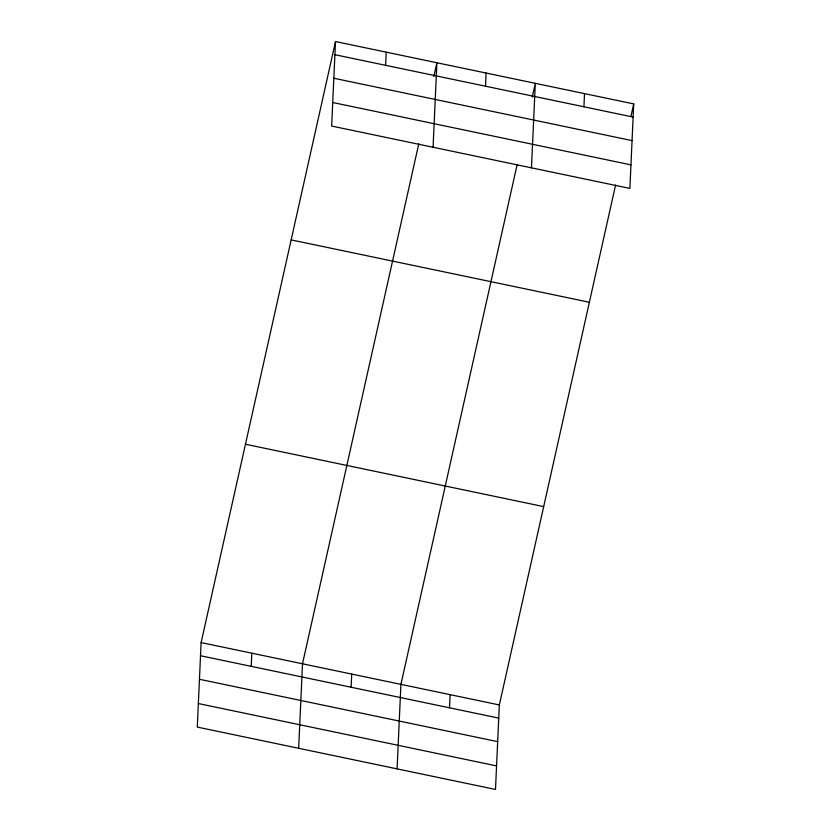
<?xml version="1.0" encoding="UTF-8"?>
<svg xmlns="http://www.w3.org/2000/svg" width="831" height="831" viewBox="0 0 831 831"><rect width="100%" height="100%" fill="white"/><g stroke="black" fill="none" stroke-linecap="round" stroke-linejoin="round"><path stroke-width="1.25" d="M335.506 41.55L331.662 126.052L629.888 188.419L633.721 103.917L335.506 41.55L201.112 642.581L197.279 727.083L495.494 789.45L499.338 704.948L615.594 185.001M251.211 666.348L251.814 653.187M298.672 748.295L302.505 663.782L418.772 143.836M351.118 687.237L351.71 674.076M385.605 65.317L386.207 52.156M397.083 768.872L400.916 684.37L517.183 164.413M433.065 147.264L436.898 62.751L433.834 76.473M449.529 707.815L450.122 694.654M485.512 86.206L486.104 73.045M531.476 167.841L535.309 83.339L532.245 97.061M583.923 106.784L584.515 93.623M630.937 116.392L633.721 103.917M334.903 54.711L633.129 117.078M333.833 78.249L632.059 140.616M332.732 102.514L630.958 164.87M291.151 239.889L589.376 302.255M245.467 444.242L543.682 506.609M201.112 642.581L499.338 704.948M200.52 655.742L498.735 718.109M199.45 679.28L497.665 741.647M198.349 703.545L496.564 765.902"/></g></svg>
